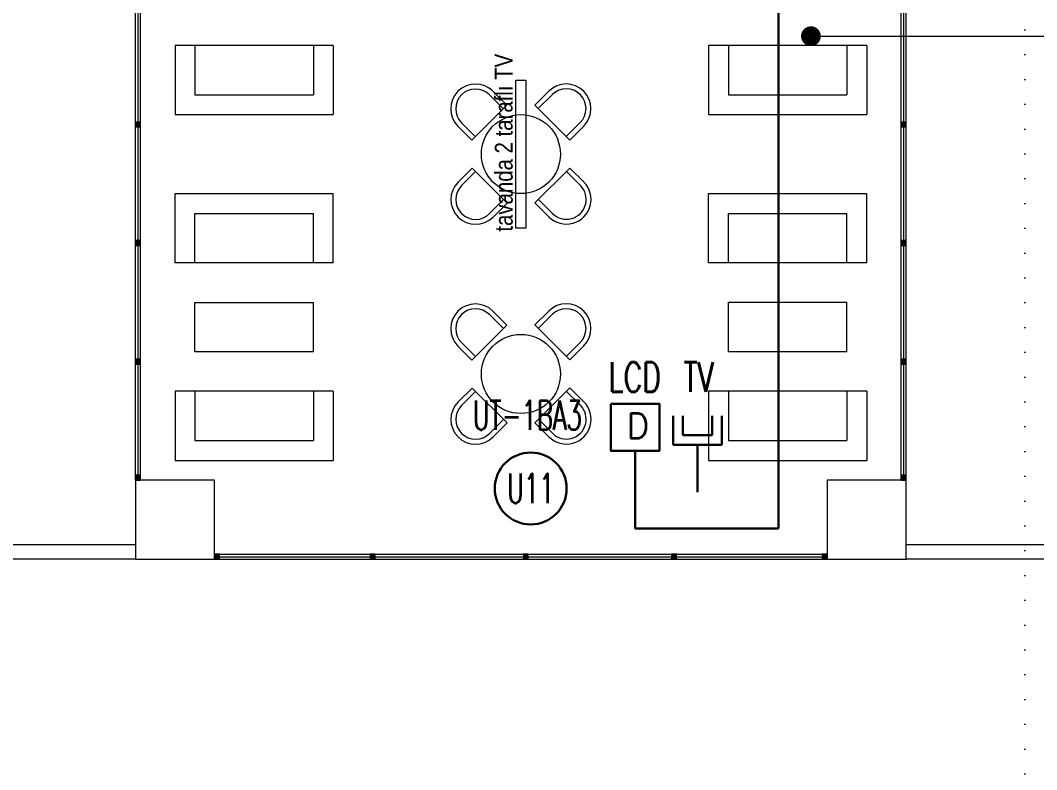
# Model space of a CAD drawing. Header units: metres. Extents: x -13194 to 152406, y -14653 to 29421.
# Drawn here: x 87543 to 88572, y 587 to 1345 of the extents above; entities that cross this region are included whole.
import ezdxf
from ezdxf.enums import TextEntityAlignment as Align

# ---------------------------------------------------------------- set-up
doc = ezdxf.new("R2010")
doc.units = ezdxf.units.M
doc.header["$LTSCALE"] = 100
doc.header["$MEASUREMENT"] = 0
doc.linetypes.add('DOT2', pattern=[0.125, 0, -0.125])
doc.layers.get('0').update_dxf_attribs({"color": 9, "lineweight": 9})
for name, color, linetype, lineweight in [('00', 9, 'Continuous', 9), ('01', 9, 'Continuous', 9), ('05', 9, 'Continuous', 9), ('06D', 9, 'Continuous', 9), ('10', 9, 'Continuous', 9), ('15', 9, 'Continuous', 9), ('20', 9, 'DOT2', 9), ('21_mahal200', 9, 'Continuous', 9), ('E-DATA LCD EKRAN', 7, 'Continuous', 30), ('E-DATA PRİZİ (RJ45)', 7, 'Continuous', 30), ('E-KABLO', 7, 'Continuous', 30), ('E-LINYE', 7, 'Continuous', 30), ('E-YAZI', 7, 'Continuous', 30)]:
    doc.layers.add(name, color=color, linetype=linetype, lineweight=lineweight)
doc.styles.add('E-YAZI', font='txttw.shx')
doc.styles.add('MuuM_TEXT-STANDART', font='ARIALN.TTF')
doc.dimstyles.new('MuuM_DIM200', dxfattribs={"dimscale": 20, "dimtxt": 2, "dimasz": 1, "dimexe": 1, "dimexo": 1, "dimgap": 1, "dimtad": 1, "dimdec": 1, "dimrnd": 0.5, "dimdsep": 46, "dimtxsty": 'MuuM_TEXT-STANDART', "dimblk": 'ARCHTICK', "dimcen": 0, "dimdle": 0.15, "dimclrd": 256, "dimclre": 256, "dimclrt": 256, "dimadec": 0, "dimazin": 0, "dimtfac": 5, "dimtdec": 1, "dimtix": 1, "dimtmove": 2, "dimatfit": 3, "dimldrblk": 'DOT', "dimfxl": 3, "dimfxlon": 1, "dimtolj": 1, "dimlwd": -1, "dimlwe": -1, "dimarcsym": 0})

# ---------------------------------------------------------------- blocks, each defined once
blk = doc.blocks.new('E-LCD+TV')
at = {"layer": 'E-DATA PRİZİ (RJ45)', "color": 1}
for p, q in [((38.5, 77.5), (38.5, 48)), ((48.3, 77.5), (48.3, 57.8)), ((77.8, 77.5), (77.8, 57.8)), ((87.6, 77.5), (87.6, 48)), ((48.3, 57.8), (77.8, 57.8)), ((0, 0), (0, 42)), ((38.5, 48), (87.6, 48)), ((63, 48), (63, 0))]:
    blk.add_line(p, q, dxfattribs=at)
blk.add_lwpolyline([(-24.6, 89.6), (24.6, 89.6), (24.6, 42), (-24.6, 42)], close=True, dxfattribs=at)
at = {"layer": 'E-DATA PRİZİ (RJ45)', "color": 1, "style": 'E-YAZI'}
blk.add_text('D', height=25.6, dxfattribs=at).set_placement((-8.8, 54.6))
at = {"layer": 'E-YAZI', "color": 1, "style": 'E-YAZI', "width": 0.7}
for s, p in [('LCD', (-27, 101.6)), ('TV', (49, 101.6))]:
    blk.add_text(s, height=30, dxfattribs=at).set_placement(p)
blk = doc.blocks.new('p-kolon_80x80')
blk.add_lwpolyline([(-40, -40), (40, -40), (40, 40), (-40, 40)], close=True)
blk = doc.blocks.new('1.Bod.Ara.Sitatik Elk')
at = {"layer": '01'}
for p in [(3700, -7790), (4400, -7790)]:
    blk.add_blockref('p-kolon_80x80', p, dxfattribs=at)
blk = doc.blocks.new('_ArchTick')
at = {"color": 0, "linetype": 'ByBlock', "const_width": 0.15}
blk.add_lwpolyline([(-0.5, -0.5), (0.5, 0.5)], dxfattribs=at)
blk = doc.blocks.new('_Dot')
at = {"color": 0, "linetype": 'ByBlock', "lineweight": -2}
blk.add_line((-0.5, 0), (-1, 0), dxfattribs=at)
at = {"color": 0, "linetype": 'ByBlock', "const_width": 0.5}
blk.add_lwpolyline([(-0.25, 0, 1), (0.25, 0, 1)], format="xyb", close=True, dxfattribs=at)
blk = doc.blocks.new('p-tef_porsche')
at = {"linetype": 'Continuous', "lineweight": 13}
for p, q in [((-160, -80), (-160, 80)), ((-90, 80), (-160, 80)), ((-90, 80), (-90, -80)), ((40, 80), (40, -80)), ((40, 80), (110, 80)), ((110, -80), (110, 80)), ((-140, -60), (-140, 60)), ((-90, 60), (-140, 60)), ((-50, -60), (-50, 60)), ((0, 60), (-50, 60)), ((0, 60), (0, -60)), ((40, 60), (90, 60)), ((90, -60), (90, 60)), ((-90, -60), (-140, -60)), ((0, -60), (-50, -60)), ((40, -60), (90, -60)), ((-90, -80), (-160, -80)), ((40, -80), (110, -80))]:
    blk.add_line(p, q, dxfattribs=at)
blk = doc.blocks.new('prf-10x10')
blk.add_lwpolyline([(-5, -5), (5, -5), (5, 5), (-5, 5)], close=True)
at = {"color": 255}
blk.add_solid([(-5, -5), (5, -5), (-5, 5), (5, 5)], dxfattribs=at)
at = {"layer": '10'}
blk.add_point((0, 0), dxfattribs=at)
blk = doc.blocks.new('p-dog-ser-720')
at = {"layer": '06D'}
for points in [[(0, 0), (0, 715)], [(5, 0), (5, 715)]]:
    blk.add_lwpolyline(points, dxfattribs=at)
at = {"layer": '15'}
blk.add_lwpolyline([(2.5, 0), (2.5, 715)], dxfattribs=at)
at = {"layer": '10', "xscale": 0.5, "yscale": 0.5, "rotation": 180}
for p in [(2.5, 717.5), (2.5, 600), (2.5, 480), (2.5, 360), (2.5, 240), (2.5, 120), (2.5, 2.5)]:
    blk.add_blockref('prf-10x10', p, dxfattribs=at)
blk = doc.blocks.new('p-dog-ser-620')
at = {"layer": '06D'}
for points in [[(-620, 5), (-5, 5)], [(-620, 0), (-5, 0)]]:
    blk.add_lwpolyline(points, dxfattribs=at)
at = {"layer": '15'}
blk.add_lwpolyline([(-620, 2.5), (-5, 2.5)], dxfattribs=at)
at = {"layer": '10', "xscale": 0.5, "yscale": 0.5, "rotation": 90}
for p in [(-617.5, 2.5), (-460, 2.5), (-305, 2.5), (-155, 2.5), (-2.5, 2.5)]:
    blk.add_blockref('prf-10x10', p, dxfattribs=at)
blk = doc.blocks.new('1.Bod.Ara.Mimari Elk')
at = {"layer": '00'}
for points in [[(3040, -7815), (3660, -7815), (3660, -7830), (3040, -7830)], [(4440, -7815), (5275, -7815), (5275, -7830), (4440, -7830)]]:
    blk.add_lwpolyline(points, close=True, dxfattribs=at)
at = {"layer": '05', "lineweight": 15}
for p, q in [((4032.25, -7374.11), (4018.11, -7359.97)), ((4021.64, -7356.44), (4035.78, -7370.58)), ((4064.07, -7370.43), (4078.21, -7356.29)), ((4081.74, -7359.82), (4067.6, -7373.96)), ((4035.78, -7370.58), (4000.43, -7405.93)), ((4099.42, -7405.78), (4064.07, -7370.43)), ((4000.43, -7405.93), (3986.29, -7391.79)), ((3989.82, -7388.26), (4003.96, -7402.4)), ((4095.89, -7402.25), (4110.03, -7388.11)), ((4113.56, -7391.64), (4099.42, -7405.78)), ((3986.44, -7448.36), (4000.58, -7434.22)), ((4000.58, -7434.22), (4035.93, -7469.57)), ((4064.22, -7469.42), (4099.57, -7434.07)), ((4099.57, -7434.07), (4113.71, -7448.21)), ((4004.11, -7437.75), (3989.97, -7451.89)), ((4110.18, -7451.74), (4096.04, -7437.6)), ((4018.26, -7480.18), (4032.4, -7466.04)), ((4067.75, -7465.89), (4081.89, -7480.03)), ((4035.93, -7469.57), (4021.79, -7483.71)), ((4078.36, -7483.56), (4064.22, -7469.42)), ((4021.64, -7578.94), (4035.78, -7593.08)), ((4064.07, -7592.93), (4078.21, -7578.79)), ((4032.25, -7596.61), (4018.11, -7582.47)), ((4081.74, -7582.32), (4067.6, -7596.46)), ((4035.78, -7593.08), (4000.43, -7628.43)), ((4099.42, -7628.28), (4064.07, -7592.93)), ((3989.82, -7610.76), (4003.96, -7624.9)), ((4095.89, -7624.75), (4110.03, -7610.61)), ((4000.43, -7628.43), (3986.29, -7614.29)), ((4113.56, -7614.14), (4099.42, -7628.28)), ((3986.44, -7670.86), (4000.58, -7656.72)), ((4004.11, -7660.25), (3989.97, -7674.39)), ((4000.58, -7656.72), (4035.93, -7692.07)), ((4064.22, -7691.92), (4099.57, -7656.57)), ((4110.18, -7674.24), (4096.04, -7660.1)), ((4099.57, -7656.57), (4113.71, -7670.71)), ((4018.26, -7702.68), (4032.4, -7688.54)), ((4035.93, -7692.07), (4021.79, -7706.21)), ((4078.36, -7706.06), (4064.22, -7691.92)), ((4067.75, -7688.39), (4081.89, -7702.53))]:
    blk.add_line(p, q, dxfattribs=at)
blk.add_lwpolyline([(4055, -7345), (4055, -7495), (4045, -7495), (4045, -7345), (4055, -7345)], dxfattribs=at)
for centre in [(4050, -7420), (4050, -7642.5)]:
    blk.add_circle(centre, 40, dxfattribs=at)
for centre, radius, start, end in [((4003.96, -7374.11), 25, 45, 225), ((4003.96, -7374.11), 20, 45, 225), ((4095.89, -7373.96), 25, 315, 135), ((4095.89, -7373.96), 20, 315, 135), ((4004.11, -7466.04), 25, 135, 315), ((4004.11, -7466.04), 20, 135, 315), ((4096.04, -7465.89), 25, 225, 45), ((4096.04, -7465.89), 20, 225, 45), ((4003.96, -7596.61), 25, 45, 225), ((4003.96, -7596.61), 20, 45, 225), ((4095.89, -7596.46), 25, 315, 135), ((4095.89, -7596.46), 20, 315, 135), ((4004.11, -7688.54), 25, 135, 315), ((4096.04, -7688.39), 25, 225, 45), ((4004.11, -7688.54), 20, 135, 315), ((4096.04, -7688.39), 20, 225, 45)]:
    blk.add_arc(centre, radius, start, end, dxfattribs=at)
at = {"layer": '20', "ltscale": 2}
blk.add_line((4560, -8750), (4560, -6990), dxfattribs=at)
for p in [(3660, -7750), (4435, -7750)]:
    blk.add_blockref('p-dog-ser-720', p)
at = {"layer": '05', "lineweight": 15, "rotation": 270}
for p in [(3780, -7270.01), (4320, -7270), (3780, -7620.01), (4320, -7620)]:
    blk.add_blockref('p-tef_porsche', p, dxfattribs=at)
at = {"layer": '10'}
blk.add_blockref('p-dog-ser-620', (4360, -7830), dxfattribs=at)
at = {"layer": '05', "lineweight": 15, "style": 'MuuM_TEXT-STANDART'}
blk.add_text('tavanda 2 taraflı TV', height=18, rotation=90.05519, dxfattribs=at).set_placement((4041.68, -7498.41))
at = {"layer": '21_mahal200'}
blk.add_leader([(4343.51, -7300.62), (4584.01, -7300.62)], dimstyle='MuuM_DIM200', override={"dimasz": 1, "dimfxl": 10}, dxfattribs=at)

msp = doc.modelspace()

# ---------------------------------------------------------------- linework, layer by layer
at = {"layer": 'E-KABLO', "color": 4}
for p, q in [((88310.6, 1551), (88310.6, 831)), ((88165.7, 831), (88165.7, 871.7)), ((88310.6, 831), (88165.7, 831))]:
    msp.add_line(p, q, dxfattribs=at)
at = {"layer": 'E-LINYE', "color": 7, "linetype": 'Continuous'}
msp.add_circle((88059.9, 871.6), 36.4, dxfattribs=at)

# ---------------------------------------------------------------- block references
for name in ['1.Bod.Ara.Mimari Elk', '1.Bod.Ara.Sitatik Elk']:
    msp.add_blockref(name, (84000, 8630))
at = {"layer": 'E-DATA LCD EKRAN', "color": 1}
msp.add_blockref('E-LCD+TV', (88165.6, 867.7), dxfattribs=at)

# ---------------------------------------------------------------- texts
at = {"layer": 'E-LINYE', "color": 3, "linetype": 'Continuous', "style": 'E-YAZI', "width": 0.6}
for s, p in [('UT-1BA3', (88056.4, 945.8)), ('U11', (88059.9, 871.6))]:
    msp.add_text(s, height=30, dxfattribs=at).set_placement(p, align=Align.MIDDLE_CENTER)

doc.saveas('drawing.dxf')
